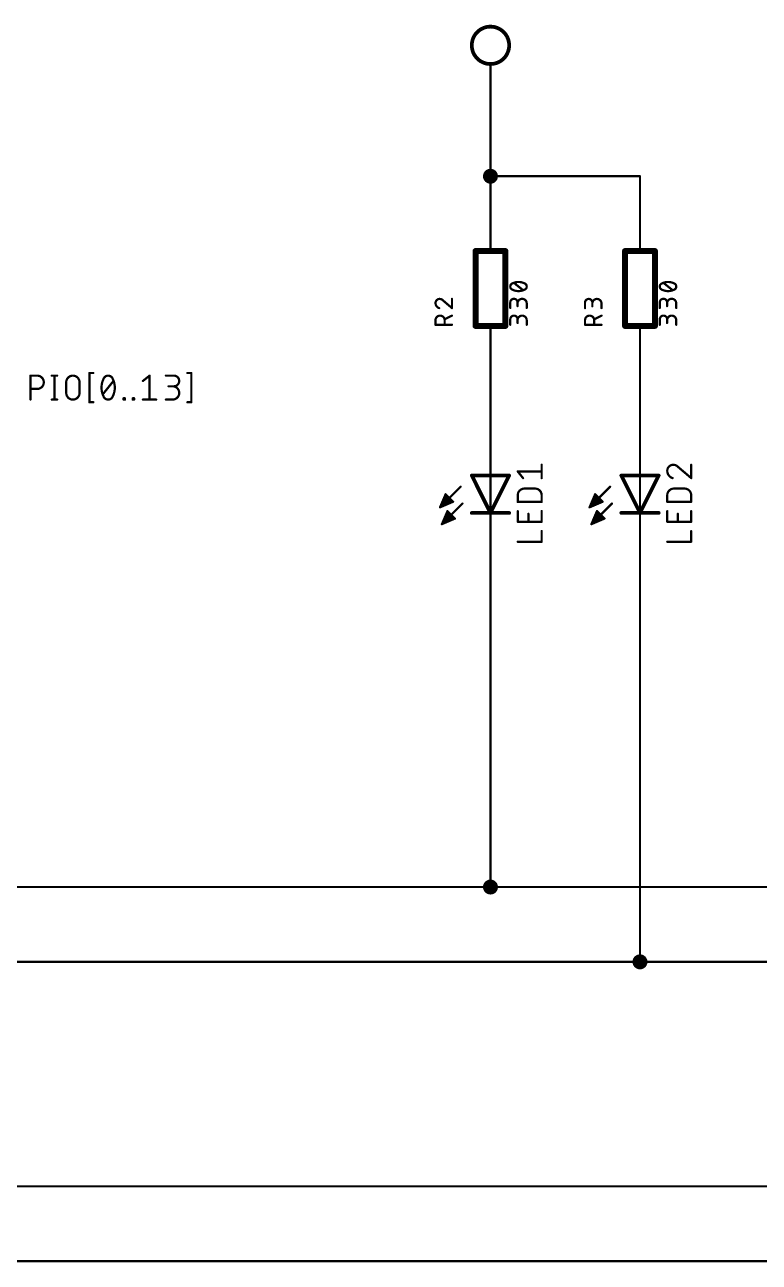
# Model space of a CAD drawing. Extents: x 0 to 388, y 0 to 261.
# Drawn here: x 237.6 to 287.5, y 104.1 to 188.1 of the extents above; entities that cross this region are included whole.
import ezdxf

# ---------------------------------------------------------------- set-up
doc = ezdxf.new("R2010")
doc.units = 0
for name, color, linetype in [('91', 94, 'CONTINUOUS'), ('94', 14, 'CONTINUOUS'), ('95', 250, 'CONTINUOUS'), ('96', 250, 'CONTINUOUS')]:
    doc.layers.add(name, color=color, linetype=linetype)

msp = doc.modelspace()

# ---------------------------------------------------------------- linework, layer by layer
at = {"layer": '91', "const_width": 0.1524}
for points in [[(269.24, 182.88), (269.24, 177.8)], [(269.24, 177.8), (269.24, 175.26)], [(269.24, 177.8), (279.4, 177.8)], [(279.4, 177.8), (279.4, 175.26)], [(269.24, 165.1), (269.24, 160.02)], [(279.4, 165.1), (279.4, 160.02)], [(269.24, 152.4), (269.24, 129.54)], [(279.4, 152.4), (279.4, 124.46)], [(220.98, 129.54), (269.24, 129.54)], [(269.24, 129.54), (289.56, 129.54)], [(220.98, 124.46), (279.4, 124.46)], [(279.4, 124.46), (294.64, 124.46)], [(220.98, 109.22), (299.72, 109.22)], [(220.98, 104.14), (302.26, 104.14)]]:
    msp.add_lwpolyline(points, dxfattribs=at)
at = {"layer": '91'}
for points, const_width in [([(269.2781, 182.88, 1), (269.2019, 182.88)], 0.0762), ([(269.24, 177.546, 1), (269.24, 178.054, 1), (269.24, 177.546)], 0.508), ([(269.2781, 177.8, 1), (269.2019, 177.8)], 0.0762), ([(269.24, 177.8381, 1), (269.24, 177.7619)], 0.0762), ([(269.2019, 177.8, 1), (269.2781, 177.8)], 0.0762), ([(279.4381, 177.8, 1), (279.3619, 177.8)], 0.0762), ([(279.4, 177.7619, 1), (279.4, 177.8381)], 0.0762), ([(269.2019, 175.26, 1), (269.2781, 175.26)], 0.0762), ([(279.3619, 175.26, 1), (279.4381, 175.26)], 0.0762), ([(269.2781, 165.1, 1), (269.2019, 165.1)], 0.0762), ([(279.4381, 165.1, 1), (279.3619, 165.1)], 0.0762), ([(269.2019, 160.02, 1), (269.2781, 160.02)], 0.0762), ([(279.3619, 160.02, 1), (279.4381, 160.02)], 0.0762), ([(269.2781, 152.4, 1), (269.2019, 152.4)], 0.0762), ([(279.4381, 152.4, 1), (279.3619, 152.4)], 0.0762), ([(269.24, 129.286, 1), (269.24, 129.794, 1), (269.24, 129.286)], 0.508), ([(269.24, 129.5781, 1), (269.24, 129.5019)], 0.0762), ([(269.2019, 129.54, 1), (269.2781, 129.54)], 0.0762), ([(269.24, 129.5019, 1), (269.24, 129.5781)], 0.0762), ([(279.4, 124.206, 1), (279.4, 124.714, 1), (279.4, 124.206)], 0.508), ([(279.4, 124.4981, 1), (279.4, 124.4219)], 0.0762), ([(279.3619, 124.46, 1), (279.4381, 124.46)], 0.0762), ([(279.4, 124.4219, 1), (279.4, 124.4981)], 0.0762)]:
    msp.add_lwpolyline(points, format="xyb", dxfattribs=dict(at, const_width=const_width))
at = {"layer": '94'}
for points, const_width in [([(269.24, 185.42, 1), (269.24, 187.96, 1), (269.24, 185.42)], 0.254), ([(269.2781, 185.42, 1), (269.2019, 185.42)], 0.0762), ([(269.2019, 182.88, 1), (269.2781, 182.88)], 0.0762), ([(269.2781, 175.26, 1), (269.2019, 175.26)], 0.0762), ([(279.4381, 175.26, 1), (279.3619, 175.26)], 0.0762), ([(268.3256, 172.72, 1), (268.1224, 172.72)], 0.2032), ([(268.224, 172.8216, 1), (268.224, 172.6184)], 0.2032), ([(269.2019, 172.72, 1), (269.2781, 172.72)], 0.0762), ([(270.3576, 172.72, 1), (270.1544, 172.72)], 0.2032), ([(270.256, 172.6184, 1), (270.256, 172.8216)], 0.2032), ([(278.4856, 172.72, 1), (278.2824, 172.72)], 0.2032), ([(278.384, 172.8216, 1), (278.384, 172.6184)], 0.2032), ([(279.3619, 172.72, 1), (279.4381, 172.72)], 0.0762), ([(280.5176, 172.72, 1), (280.3144, 172.72)], 0.2032), ([(280.416, 172.6184, 1), (280.416, 172.8216)], 0.2032), ([(268.224, 167.7416, 1), (268.224, 167.5384)], 0.2032), ([(268.1224, 167.64, 1), (268.3256, 167.64)], 0.2032), ([(269.2781, 167.64, 1), (269.2019, 167.64)], 0.0762), ([(270.1544, 167.64, 1), (270.3576, 167.64)], 0.2032), ([(270.256, 167.5384, 1), (270.256, 167.7416)], 0.2032), ([(278.384, 167.7416, 1), (278.384, 167.5384)], 0.2032), ([(278.2824, 167.64, 1), (278.4856, 167.64)], 0.2032), ([(279.4381, 167.64, 1), (279.3619, 167.64)], 0.0762), ([(280.3144, 167.64, 1), (280.5176, 167.64)], 0.2032), ([(280.416, 167.5384, 1), (280.416, 167.7416)], 0.2032), ([(269.2019, 165.1, 1), (269.2781, 165.1)], 0.0762), ([(279.3619, 165.1, 1), (279.4381, 165.1)], 0.0762), ([(269.2781, 160.02, 1), (269.2019, 160.02)], 0.0762), ([(279.4381, 160.02, 1), (279.3619, 160.02)], 0.0762), ([(268.0268, 157.5084, 1), (267.9132, 157.4516)], 0.127), ([(267.97, 157.5435, 1), (267.97, 157.4165)], 0.127), ([(269.24, 157.5435, 1), (269.24, 157.4165)], 0.127), ([(269.2781, 157.48, 1), (269.2019, 157.48)], 0.0762), ([(269.2019, 157.48, 1), (269.2781, 157.48)], 0.0762), ([(269.24, 157.4165, 1), (269.24, 157.5435)], 0.127), ([(270.5668, 157.4516, 1), (270.4532, 157.5084)], 0.127), ([(270.51, 157.4165, 1), (270.51, 157.5435)], 0.127), ([(278.1868, 157.5084, 1), (278.0732, 157.4516)], 0.127), ([(278.13, 157.5435, 1), (278.13, 157.4165)], 0.127), ([(279.4, 157.5435, 1), (279.4, 157.4165)], 0.127), ([(279.4381, 157.48, 1), (279.3619, 157.48)], 0.0762), ([(279.3619, 157.48, 1), (279.4381, 157.48)], 0.0762), ([(279.4, 157.4165, 1), (279.4, 157.5435)], 0.127), ([(280.7268, 157.4516, 1), (280.6132, 157.5084)], 0.127), ([(280.67, 157.4165, 1), (280.67, 157.5435)], 0.127), ([(266.2189, 156.2369, 1), (266.1651, 156.1831)], 0.0762), ([(266.227, 156.195, 1), (266.157, 156.225)], 0.0762), ([(267.2349, 156.6911, 1), (267.1811, 156.7449)], 0.0762), ([(276.3789, 156.2369, 1), (276.3251, 156.1831)], 0.0762), ([(276.387, 156.195, 1), (276.317, 156.225)], 0.0762), ([(277.3949, 156.6911, 1), (277.3411, 156.7449)], 0.0762), ([(265.8872, 155.5369, 1), (265.8872, 155.4607)], 0.0762), ([(265.9525, 155.6893, 1), (265.9525, 155.6131)], 0.0762), ([(266.0178, 155.8417, 1), (266.0178, 155.7655)], 0.0762), ([(266.0831, 155.9941, 1), (266.0831, 155.9179)], 0.0762), ([(266.1485, 156.1465, 1), (266.1485, 156.0703)], 0.0762), ([(266.2259, 155.4607, 1), (266.2259, 155.5369)], 0.0762), ([(266.2936, 156.0703, 1), (266.2936, 156.1465)], 0.0762), ([(266.446, 155.9179, 1), (266.446, 155.9941)], 0.0762), ([(266.5815, 155.6131, 1), (266.5815, 155.6893)], 0.0762), ([(266.5984, 155.7655, 1), (266.5984, 155.8417)], 0.0762), ([(266.6731, 155.6751, 1), (266.7269, 155.7289)], 0.0762), ([(266.715, 155.667, 1), (266.685, 155.737)], 0.0762), ([(267.3619, 155.5481, 1), (267.3081, 155.6019)], 0.0762), ([(276.0472, 155.5369, 1), (276.0472, 155.4607)], 0.0762), ([(276.1125, 155.6893, 1), (276.1125, 155.6131)], 0.0762), ([(276.1778, 155.8417, 1), (276.1778, 155.7655)], 0.0762), ([(276.2431, 155.9941, 1), (276.2431, 155.9179)], 0.0762), ([(276.3085, 156.1465, 1), (276.3085, 156.0703)], 0.0762), ([(276.3859, 155.4607, 1), (276.3859, 155.5369)], 0.0762), ([(276.4536, 156.0703, 1), (276.4536, 156.1465)], 0.0762), ([(276.606, 155.9179, 1), (276.606, 155.9941)], 0.0762), ([(276.7415, 155.6131, 1), (276.7415, 155.6893)], 0.0762), ([(276.7584, 155.7655, 1), (276.7584, 155.8417)], 0.0762), ([(276.8331, 155.6751, 1), (276.8869, 155.7289)], 0.0762), ([(276.875, 155.667, 1), (276.845, 155.737)], 0.0762), ([(277.5219, 155.5481, 1), (277.4681, 155.6019)], 0.0762), ([(265.796, 155.356, 1), (265.826, 155.286)], 0.0762), ([(265.776, 155.336, 1), (265.846, 155.306)], 0.0762), ([(265.7841, 155.3479, 1), (265.8379, 155.2941)], 0.0762), ([(265.8219, 155.3845, 1), (265.8219, 155.3083)], 0.0762), ([(265.8703, 155.3083, 1), (265.8703, 155.3845)], 0.0762), ([(266.1122, 154.6225, 1), (266.1122, 154.5463)], 0.0762), ([(266.1775, 154.7749, 1), (266.1775, 154.6987)], 0.0762), ([(266.2428, 154.9273, 1), (266.2428, 154.8511)], 0.0762), ([(266.3081, 155.0797, 1), (266.3081, 155.0035)], 0.0762), ([(266.3459, 155.0939, 1), (266.2921, 155.0401)], 0.0762), ([(266.354, 155.052, 1), (266.284, 155.082)], 0.0762), ([(266.3444, 155.0035, 1), (266.3444, 155.0797)], 0.0762), ([(266.4968, 154.8511, 1), (266.4968, 154.9273)], 0.0762), ([(266.6492, 154.6987, 1), (266.6492, 154.7749)], 0.0762), ([(266.8001, 154.5321, 1), (266.8539, 154.5859)], 0.0762), ([(266.8016, 154.5463, 1), (266.8016, 154.6225)], 0.0762), ([(266.842, 154.524, 1), (266.812, 154.594)], 0.0762), ([(267.97, 155.0035, 1), (267.97, 154.8765)], 0.127), ([(269.24, 155.0035, 1), (269.24, 154.8765)], 0.127), ([(269.1832, 154.9684, 1), (269.2968, 154.9116)], 0.127), ([(269.1832, 154.9116, 1), (269.2968, 154.9684)], 0.127), ([(269.2781, 154.94, 1), (269.2019, 154.94)], 0.0762), ([(269.2019, 154.94, 1), (269.2781, 154.94)], 0.0762), ([(269.24, 154.8765, 1), (269.24, 155.0035)], 0.127), ([(270.51, 154.8765, 1), (270.51, 155.0035)], 0.127), ([(275.956, 155.356, 1), (275.986, 155.286)], 0.0762), ([(275.936, 155.336, 1), (276.006, 155.306)], 0.0762), ([(275.9441, 155.3479, 1), (275.9979, 155.2941)], 0.0762), ([(275.9819, 155.3845, 1), (275.9819, 155.3083)], 0.0762), ([(276.0303, 155.3083, 1), (276.0303, 155.3845)], 0.0762), ([(276.2722, 154.6225, 1), (276.2722, 154.5463)], 0.0762), ([(276.3375, 154.7749, 1), (276.3375, 154.6987)], 0.0762), ([(276.4028, 154.9273, 1), (276.4028, 154.8511)], 0.0762), ([(276.4681, 155.0797, 1), (276.4681, 155.0035)], 0.0762), ([(276.5059, 155.0939, 1), (276.4521, 155.0401)], 0.0762), ([(276.514, 155.052, 1), (276.444, 155.082)], 0.0762), ([(276.5044, 155.0035, 1), (276.5044, 155.0797)], 0.0762), ([(276.6568, 154.8511, 1), (276.6568, 154.9273)], 0.0762), ([(276.8092, 154.6987, 1), (276.8092, 154.7749)], 0.0762), ([(276.9601, 154.5321, 1), (277.0139, 154.5859)], 0.0762), ([(276.9616, 154.5463, 1), (276.9616, 154.6225)], 0.0762), ([(277.002, 154.524, 1), (276.972, 154.594)], 0.0762), ([(278.13, 155.0035, 1), (278.13, 154.8765)], 0.127), ([(279.4, 155.0035, 1), (279.4, 154.8765)], 0.127), ([(279.3432, 154.9684, 1), (279.4568, 154.9116)], 0.127), ([(279.3432, 154.9116, 1), (279.4568, 154.9684)], 0.127), ([(279.4381, 154.94, 1), (279.3619, 154.94)], 0.0762), ([(279.3619, 154.94, 1), (279.4381, 154.94)], 0.0762), ([(279.4, 154.8765, 1), (279.4, 155.0035)], 0.127), ([(280.67, 154.8765, 1), (280.67, 155.0035)], 0.127), ([(265.923, 154.213, 1), (265.953, 154.143)], 0.0762), ([(265.903, 154.193, 1), (265.973, 154.163)], 0.0762), ([(265.9111, 154.2049, 1), (265.9649, 154.1511)], 0.0762), ([(265.9815, 154.3177, 1), (265.9815, 154.2415)], 0.0762), ([(266.0469, 154.4701, 1), (266.0469, 154.3939)], 0.0762), ([(266.1751, 154.2415, 1), (266.1751, 154.3177)], 0.0762), ([(266.5307, 154.3939, 1), (266.5307, 154.4701)], 0.0762), ([(276.083, 154.213, 1), (276.113, 154.143)], 0.0762), ([(276.063, 154.193, 1), (276.133, 154.163)], 0.0762), ([(276.0711, 154.2049, 1), (276.1249, 154.1511)], 0.0762), ([(276.1415, 154.3177, 1), (276.1415, 154.2415)], 0.0762), ([(276.2069, 154.4701, 1), (276.2069, 154.3939)], 0.0762), ([(276.3351, 154.2415, 1), (276.3351, 154.3177)], 0.0762), ([(276.6907, 154.3939, 1), (276.6907, 154.4701)], 0.0762), ([(269.2019, 152.4, 1), (269.2781, 152.4)], 0.0762), ([(279.3619, 152.4, 1), (279.4381, 152.4)], 0.0762)]:
    msp.add_lwpolyline(points, format="xyb", dxfattribs=dict(at, const_width=const_width))
for points, const_width in [([(269.24, 182.88), (269.24, 185.42)], 0.1524), ([(269.24, 175.26), (269.24, 172.72)], 0.1524), ([(279.4, 175.26), (279.4, 172.72)], 0.1524), ([(268.224, 167.64), (268.224, 172.72)], 0.4064), ([(268.224, 172.72), (270.256, 172.72)], 0.4064), ([(270.256, 172.72), (270.256, 167.64)], 0.4064), ([(278.384, 167.64), (278.384, 172.72)], 0.4064), ([(278.384, 172.72), (280.416, 172.72)], 0.4064), ([(280.416, 172.72), (280.416, 167.64)], 0.4064), ([(270.256, 167.64), (268.224, 167.64)], 0.4064), ([(269.24, 165.1), (269.24, 167.64)], 0.1524), ([(280.416, 167.64), (278.384, 167.64)], 0.4064), ([(279.4, 165.1), (279.4, 167.64)], 0.1524), ([(269.24, 160.02), (269.24, 157.48)], 0.1524), ([(279.4, 160.02), (279.4, 157.48)], 0.1524), ([(269.24, 154.94), (267.97, 157.48)], 0.254), ([(269.24, 157.48), (267.97, 157.48)], 0.254), ([(270.51, 157.48), (269.24, 154.94)], 0.254), ([(270.51, 157.48), (269.24, 157.48)], 0.254), ([(269.24, 157.48), (269.24, 154.94)], 0.1524), ([(279.4, 154.94), (278.13, 157.48)], 0.254), ([(279.4, 157.48), (278.13, 157.48)], 0.254), ([(280.67, 157.48), (279.4, 154.94)], 0.254), ([(280.67, 157.48), (279.4, 157.48)], 0.254), ([(279.4, 157.48), (279.4, 154.94)], 0.1524), ([(267.208, 156.718), (265.811, 155.321)], 0.1524), ([(265.811, 155.321), (266.192, 156.21)], 0.1524), ([(266.192, 156.21), (266.7, 155.702)], 0.1524), ([(277.368, 156.718), (275.971, 155.321)], 0.1524), ([(275.971, 155.321), (276.352, 156.21)], 0.1524), ([(276.352, 156.21), (276.86, 155.702)], 0.1524), ([(266.7, 155.702), (265.811, 155.321)], 0.1524), ([(265.8872, 155.4988), (266.2259, 155.4988)], 0.1524), ([(267.335, 155.575), (265.938, 154.178)], 0.1524), ([(265.9525, 155.6512), (266.5815, 155.6512)], 0.1524), ([(266.0178, 155.8036), (266.5984, 155.8036)], 0.1524), ([(266.0831, 155.956), (266.446, 155.956)], 0.1524), ([(266.1485, 156.1084), (266.2936, 156.1084)], 0.1524), ([(276.86, 155.702), (275.971, 155.321)], 0.1524), ([(276.0472, 155.4988), (276.3859, 155.4988)], 0.1524), ([(277.495, 155.575), (276.098, 154.178)], 0.1524), ([(276.1125, 155.6512), (276.7415, 155.6512)], 0.1524), ([(276.1778, 155.8036), (276.7584, 155.8036)], 0.1524), ([(276.2431, 155.956), (276.606, 155.956)], 0.1524), ([(276.3085, 156.1084), (276.4536, 156.1084)], 0.1524), ([(265.8219, 155.3464), (265.8703, 155.3464)], 0.1524), ([(265.938, 154.178), (266.319, 155.067)], 0.1524), ([(266.827, 154.559), (265.938, 154.178)], 0.1524), ([(266.1122, 154.5844), (266.8016, 154.5844)], 0.1524), ([(266.1775, 154.7368), (266.6492, 154.7368)], 0.1524), ([(266.2428, 154.8892), (266.4968, 154.8892)], 0.1524), ([(266.3081, 155.0416), (266.3444, 155.0416)], 0.1524), ([(266.319, 155.067), (266.827, 154.559)], 0.1524), ([(269.24, 154.94), (267.97, 154.94)], 0.254), ([(270.51, 154.94), (269.24, 154.94)], 0.254), ([(269.24, 152.4), (269.24, 154.94)], 0.1524), ([(275.9819, 155.3464), (276.0303, 155.3464)], 0.1524), ([(276.098, 154.178), (276.479, 155.067)], 0.1524), ([(276.987, 154.559), (276.098, 154.178)], 0.1524), ([(276.2722, 154.5844), (276.9616, 154.5844)], 0.1524), ([(276.3375, 154.7368), (276.8092, 154.7368)], 0.1524), ([(276.4028, 154.8892), (276.6568, 154.8892)], 0.1524), ([(276.4681, 155.0416), (276.5044, 155.0416)], 0.1524), ([(276.479, 155.067), (276.987, 154.559)], 0.1524), ([(279.4, 154.94), (278.13, 154.94)], 0.254), ([(280.67, 154.94), (279.4, 154.94)], 0.254), ([(279.4, 152.4), (279.4, 154.94)], 0.1524), ([(265.9815, 154.2796), (266.1751, 154.2796)], 0.1524), ([(266.0469, 154.432), (266.5307, 154.432)], 0.1524), ([(276.1415, 154.2796), (276.3351, 154.2796)], 0.1524), ([(276.2069, 154.432), (276.6907, 154.432)], 0.1524)]:
    msp.add_lwpolyline(points, dxfattribs=dict(at, const_width=const_width))
at = {"layer": '95'}
for points, const_width in [([(265.7856, 169.4709, 0.4142), (265.5062, 169.1915)], 0.1524), ([(265.5062, 169.1915, 0.3252), (265.7546, 168.85)], 0.1524), ([(265.5443, 169.1915, 1), (265.4681, 169.1915)], 0.0762), ([(265.4681, 169.1915, 1), (265.5443, 169.1915)], 0.0762), ([(265.7428, 168.8138, 1), (265.7663, 168.8862)], 0.0762), ([(266.0029, 169.3778, 0.2053), (265.7856, 169.4709)], 0.1524), ([(265.7856, 169.509, 1), (265.7856, 169.4328)], 0.0762), ([(265.7856, 169.4328, 1), (265.7856, 169.509)], 0.0762), ([(266.0276, 169.4068, 1), (265.9782, 169.3487)], 0.0762), ([(265.9753, 169.3515, 1), (266.0305, 169.404)], 0.0762), ([(266.6619, 169.4709, 1), (266.5857, 169.4709)], 0.0762), ([(266.5857, 168.85, 1), (266.6619, 168.85)], 0.0762), ([(266.5991, 168.821, 1), (266.6485, 168.879)], 0.0762), ([(276.1629, 169.2225, 1), (275.6662, 169.2225)], 0.1524), ([(275.7043, 169.2225, 1), (275.6281, 169.2225)], 0.0762), ([(275.6281, 169.2225, 1), (275.7043, 169.2225)], 0.0762), ([(275.6281, 168.85, 1), (275.7043, 168.85)], 0.0762), ([(276.7838, 169.1604, 1), (276.1629, 169.1604)], 0.1524), ([(276.201, 169.2225, 1), (276.1248, 169.2225)], 0.0762), ([(276.1248, 169.2225, 1), (276.201, 169.2225)], 0.0762), ([(276.1248, 169.1604, 1), (276.201, 169.1604)], 0.0762), ([(276.1248, 168.9742, 1), (276.201, 168.9742)], 0.0762), ([(276.8219, 169.1604, 1), (276.7457, 169.1604)], 0.0762), ([(276.7457, 169.1604, 1), (276.8219, 169.1604)], 0.0762), ([(276.7457, 168.85, 1), (276.8219, 168.85)], 0.0762), ([(266.1271, 168.0266, 1), (265.5062, 168.0266)], 0.1524), ([(265.5443, 168.0266, 1), (265.4681, 168.0266)], 0.0762), ([(265.4681, 168.0266, 1), (265.5443, 168.0266)], 0.0762), ([(266.1101, 168.1228, 1), (266.1441, 168.0547)], 0.0762), ([(266.1652, 168.0266, 1), (266.089, 168.0266)], 0.0762), ([(266.089, 168.0266, 1), (266.1652, 168.0266)], 0.0762), ([(266.6408, 168.303, 1), (266.6068, 168.3712)], 0.0762), ([(276.2871, 168.0266, 1), (275.6662, 168.0266)], 0.1524), ([(275.7043, 168.0266, 1), (275.6281, 168.0266)], 0.0762), ([(275.6281, 168.0266, 1), (275.7043, 168.0266)], 0.0762), ([(276.2701, 168.1228, 1), (276.3041, 168.0547)], 0.0762), ([(276.3252, 168.0266, 1), (276.249, 168.0266)], 0.0762), ([(276.249, 168.0266, 1), (276.3252, 168.0266)], 0.0762), ([(276.8008, 168.303, 1), (276.7668, 168.3712)], 0.0762), ([(265.5062, 167.7543, 1), (265.5062, 167.6781)], 0.0762), ([(265.4681, 167.7162, 1), (265.5443, 167.7162)], 0.0762), ([(266.089, 167.7162, 1), (266.1652, 167.7162)], 0.0762), ([(266.6238, 167.6781, 1), (266.6238, 167.7543)], 0.0762), ([(275.6662, 167.7543, 1), (275.6662, 167.6781)], 0.0762), ([(275.6281, 167.7162, 1), (275.7043, 167.7162)], 0.0762), ([(276.249, 167.7162, 1), (276.3252, 167.7162)], 0.0762), ([(276.7838, 167.6781, 1), (276.7838, 167.7543)], 0.0762), ([(238.0227, 164.2618, 1), (237.9465, 164.2618)], 0.0762), ([(237.9846, 164.2999, 1), (237.9846, 164.2237)], 0.0762), ([(238.4362, 163.3587, 1), (238.4362, 164.2618)], 0.1524), ([(238.4362, 164.2999, 1), (238.4362, 164.2237)], 0.0762), ([(238.4362, 164.2237, 1), (238.4362, 164.2999)], 0.0762), ([(239.4329, 164.2999, 1), (239.4329, 164.2237)], 0.0762), ([(239.6516, 164.2618, 1), (239.5754, 164.2618)], 0.0762), ([(239.7941, 164.2237, 1), (239.7941, 164.2999)], 0.0762), ([(241.3155, 163.8102, 1), (240.4124, 163.8102)], 0.1524), ([(240.4505, 163.8102, 1), (240.3743, 163.8102)], 0.0762), ([(240.3743, 163.8102, 1), (240.4505, 163.8102)], 0.0762), ([(241.3536, 163.8102, 1), (241.2774, 163.8102)], 0.0762), ([(241.2774, 163.8102, 1), (241.3536, 163.8102)], 0.0762), ([(242.0234, 164.4424, 1), (241.9472, 164.4424)], 0.0762), ([(241.9853, 164.4805, 1), (241.9853, 164.4043)], 0.0762), ([(242.2563, 164.4043, 1), (242.2563, 164.4805)], 0.0762), ([(242.9447, 164.036, 0.1139), (242.8092, 163.449)], 0.1524), ([(242.9086, 164.0484, 1), (242.9807, 164.0237)], 0.0762), ([(243.2608, 164.2618, 0.3205), (242.9447, 164.036)], 0.1524), ([(242.9789, 164.0193, 1), (242.9104, 164.0527)], 0.0762), ([(243.5769, 164.036, 0.3205), (243.2608, 164.2618)], 0.1524), ([(243.2608, 164.2999, 1), (243.2608, 164.2237)], 0.0762), ([(243.2608, 164.2237, 1), (243.2608, 164.2999)], 0.0762), ([(243.6111, 164.0527, 1), (243.5426, 164.0193)], 0.0762), ([(243.7123, 163.449, 0.1139), (243.5769, 164.036)], 0.1524), ([(243.5408, 164.0237, 1), (243.6129, 164.0484)], 0.0762), ([(243.6518, 163.8768, 1), (243.5923, 163.9244)], 0.0762), ([(245.599, 163.9303, 1), (245.6466, 163.8708)], 0.0762), ([(246.1125, 164.2618, 1), (246.0363, 164.2618)], 0.0762), ([(246.0982, 164.232, 1), (246.0506, 164.2916)], 0.0762), ([(247.1859, 164.2999, 1), (247.1859, 164.2237)], 0.0762), ([(247.7278, 163.5393, 1), (247.7278, 164.2618)], 0.1524), ([(247.7278, 164.2999, 1), (247.7278, 164.2237)], 0.0762), ([(247.7278, 164.2237, 1), (247.7278, 164.2999)], 0.0762), ([(248.642, 164.4805, 1), (248.642, 164.4043)], 0.0762), ([(248.951, 164.4424, 1), (248.8748, 164.4424)], 0.0762), ([(248.9129, 164.4043, 1), (248.9129, 164.4805)], 0.0762), ([(237.9846, 163.3968, 1), (237.9846, 163.3206)], 0.0762), ([(238.4362, 163.3968, 1), (238.4362, 163.3206)], 0.0762), ([(238.4362, 163.3206, 1), (238.4362, 163.3968)], 0.0762), ([(240.4124, 163.0878, 1), (241.3155, 163.0878)], 0.1524), ([(240.4505, 163.0878, 1), (240.3743, 163.0878)], 0.0762), ([(240.3743, 163.0878, 1), (240.4505, 163.0878)], 0.0762), ([(241.3536, 163.0878, 1), (241.2774, 163.0878)], 0.0762), ([(241.2774, 163.0878, 1), (241.3536, 163.0878)], 0.0762), ([(242.8092, 163.449, 0.1139), (242.9447, 162.862)], 0.1524), ([(242.8473, 163.449, 1), (242.7711, 163.449)], 0.0762), ([(242.7711, 163.449, 1), (242.8473, 163.449)], 0.0762), ([(242.8698, 163.0212, 1), (242.9293, 162.9736)], 0.0762), ([(243.5769, 162.862, 0.1139), (243.7123, 163.449)], 0.1524), ([(243.7504, 163.449, 1), (243.6742, 163.449)], 0.0762), ([(243.6742, 163.449, 1), (243.7504, 163.449)], 0.0762), ([(247.3666, 163.5774, 1), (247.3666, 163.5012)], 0.0762), ([(247.6375, 162.6362, 1), (247.6375, 163.5393)], 0.1524), ([(247.6375, 163.5774, 1), (247.6375, 163.5012)], 0.0762), ([(247.7278, 163.5774, 1), (247.7278, 163.5012)], 0.0762), ([(247.7278, 163.5012, 1), (247.7278, 163.5774)], 0.0762), ([(237.9465, 162.6362, 1), (238.0227, 162.6362)], 0.0762), ([(239.4329, 162.6743, 1), (239.4329, 162.5981)], 0.0762), ([(239.5754, 162.6362, 1), (239.6516, 162.6362)], 0.0762), ([(239.7941, 162.5981, 1), (239.7941, 162.6743)], 0.0762), ([(241.9853, 162.4937, 1), (241.9853, 162.4175)], 0.0762), ([(241.9472, 162.4556, 1), (242.0234, 162.4556)], 0.0762), ([(242.2563, 162.4175, 1), (242.2563, 162.4937)], 0.0762), ([(242.9807, 162.8743, 1), (242.9086, 162.8496)], 0.0762), ([(242.9447, 162.862, 0.3205), (243.2608, 162.6362)], 0.1524), ([(242.9104, 162.8453, 1), (242.9789, 162.8787)], 0.0762), ([(243.2608, 162.6362, 0.3205), (243.5769, 162.862)], 0.1524), ([(243.2608, 162.6743, 1), (243.2608, 162.5981)], 0.0762), ([(243.2608, 162.5981, 1), (243.2608, 162.6743)], 0.0762), ([(243.5426, 162.8787, 1), (243.6111, 162.8453)], 0.0762), ([(243.6129, 162.8496, 1), (243.5408, 162.8743)], 0.0762), ([(244.3479, 162.7265, 1), (244.2717, 162.7265)], 0.0762), ([(244.3098, 162.7646, 1), (244.3098, 162.6884)], 0.0762), ([(244.3098, 162.6743, 1), (244.3098, 162.5981)], 0.0762), ([(244.2717, 162.6362, 1), (244.3479, 162.6362)], 0.0762), ([(244.4382, 162.7265, 1), (244.362, 162.7265)], 0.0762), ([(244.362, 162.6362, 1), (244.4382, 162.6362)], 0.0762), ([(244.4001, 162.6884, 1), (244.4001, 162.7646)], 0.0762), ([(244.4001, 162.5981, 1), (244.4001, 162.6743)], 0.0762), ([(244.9731, 162.7265, 1), (244.8969, 162.7265)], 0.0762), ([(244.935, 162.7646, 1), (244.935, 162.6884)], 0.0762), ([(244.935, 162.6743, 1), (244.935, 162.5981)], 0.0762), ([(244.8969, 162.6362, 1), (244.9731, 162.6362)], 0.0762), ([(245.0634, 162.7265, 1), (244.9873, 162.7265)], 0.0762), ([(244.9873, 162.6362, 1), (245.0634, 162.6362)], 0.0762), ([(245.0254, 162.6884, 1), (245.0254, 162.7646)], 0.0762), ([(245.0254, 162.5981, 1), (245.0254, 162.6743)], 0.0762), ([(245.6228, 162.6743, 1), (245.6228, 162.5981)], 0.0762), ([(246.0363, 162.6362, 1), (246.1125, 162.6362)], 0.0762), ([(246.5259, 162.5981, 1), (246.5259, 162.6743)], 0.0762), ([(247.1859, 162.6743, 1), (247.1859, 162.5981)], 0.0762), ([(247.6375, 162.6743, 1), (247.6375, 162.5981)], 0.0762), ([(247.6375, 162.5981, 1), (247.6375, 162.6743)], 0.0762), ([(248.642, 162.4937, 1), (248.642, 162.4175)], 0.0762), ([(248.8748, 162.4556, 1), (248.951, 162.4556)], 0.0762), ([(248.9129, 162.4175, 1), (248.9129, 162.4937)], 0.0762), ([(272.7579, 158.209, 1), (272.6817, 158.209)], 0.0762), ([(281.6606, 158.209, 0.4142), (281.2542, 157.8026)], 0.1524), ([(281.9767, 158.0735, 0.2053), (281.6606, 158.209)], 0.1524), ([(281.6606, 158.2471, 1), (281.6606, 158.1709)], 0.0762), ([(281.6606, 158.1709, 1), (281.6606, 158.2471)], 0.0762), ([(282.0014, 158.1025, 1), (281.952, 158.0445)], 0.0762), ([(281.9491, 158.0472, 1), (282.0043, 158.0998)], 0.0762), ([(282.9179, 158.209, 1), (282.8417, 158.209)], 0.0762), ([(271.124, 157.7812, 1), (271.0644, 157.7336)], 0.0762), ([(271.0942, 157.7955, 1), (271.0942, 157.7193)], 0.0762), ([(271.4257, 157.2821, 1), (271.4852, 157.3297)], 0.0762), ([(272.6817, 157.3059, 1), (272.7579, 157.3059)], 0.0762), ([(272.7198, 157.7193, 1), (272.7198, 157.7955)], 0.0762), ([(281.2542, 157.8026, 0.3252), (281.6154, 157.3059)], 0.1524), ([(281.2923, 157.8026, 1), (281.2161, 157.8026)], 0.0762), ([(281.2161, 157.8026, 1), (281.2923, 157.8026)], 0.0762), ([(281.6037, 157.2696, 1), (281.6272, 157.3421)], 0.0762), ([(282.8417, 157.3059, 1), (282.9179, 157.3059)], 0.0762), ([(282.8551, 157.2768, 1), (282.9045, 157.3349)], 0.0762), ([(271.5458, 156.5937, 0.4142), (271.0942, 156.1422)], 0.1524), ([(271.5458, 156.6318, 1), (271.5458, 156.5556)], 0.0762), ([(271.5458, 156.5556, 1), (271.5458, 156.6318)], 0.0762), ([(272.7198, 156.1422, 0.4142), (272.2682, 156.5937)], 0.1524), ([(272.2682, 156.6318, 1), (272.2682, 156.5556)], 0.0762), ([(272.2682, 156.5556, 1), (272.2682, 156.6318)], 0.0762), ([(281.7058, 156.5937, 0.4142), (281.2542, 156.1422)], 0.1524), ([(281.7058, 156.6318, 1), (281.7058, 156.5556)], 0.0762), ([(281.7058, 156.5556, 1), (281.7058, 156.6318)], 0.0762), ([(282.8798, 156.1422, 0.4142), (282.4282, 156.5937)], 0.1524), ([(282.4282, 156.6318, 1), (282.4282, 156.5556)], 0.0762), ([(282.4282, 156.5556, 1), (282.4282, 156.6318)], 0.0762), ([(271.1323, 156.1422, 1), (271.0561, 156.1422)], 0.0762), ([(271.0561, 156.1422, 1), (271.1323, 156.1422)], 0.0762), ([(271.0942, 155.7287, 1), (271.0942, 155.6525)], 0.0762), ([(271.0561, 155.6906, 1), (271.1323, 155.6906)], 0.0762), ([(272.7579, 156.1422, 1), (272.6817, 156.1422)], 0.0762), ([(272.6817, 156.1422, 1), (272.7579, 156.1422)], 0.0762), ([(272.6817, 155.6906, 1), (272.7579, 155.6906)], 0.0762), ([(272.7198, 155.6525, 1), (272.7198, 155.7287)], 0.0762), ([(281.2923, 156.1422, 1), (281.2161, 156.1422)], 0.0762), ([(281.2161, 156.1422, 1), (281.2923, 156.1422)], 0.0762), ([(281.2542, 155.7287, 1), (281.2542, 155.6525)], 0.0762), ([(281.2161, 155.6906, 1), (281.2923, 155.6906)], 0.0762), ([(282.9179, 156.1422, 1), (282.8417, 156.1422)], 0.0762), ([(282.8417, 156.1422, 1), (282.9179, 156.1422)], 0.0762), ([(282.8417, 155.6906, 1), (282.9179, 155.6906)], 0.0762), ([(282.8798, 155.6525, 1), (282.8798, 155.7287)], 0.0762), ([(271.1323, 155.0614, 1), (271.0561, 155.0614)], 0.0762), ([(271.8548, 154.8808, 1), (271.7786, 154.8808)], 0.0762), ([(272.7579, 155.0614, 1), (272.6817, 155.0614)], 0.0762), ([(281.2923, 155.0614, 1), (281.2161, 155.0614)], 0.0762), ([(282.0148, 154.8808, 1), (281.9386, 154.8808)], 0.0762), ([(282.9179, 155.0614, 1), (282.8417, 155.0614)], 0.0762), ([(271.0942, 154.377, 1), (271.0942, 154.3008)], 0.0762), ([(271.0561, 154.3389, 1), (271.1323, 154.3389)], 0.0762), ([(271.7786, 154.3389, 1), (271.8548, 154.3389)], 0.0762), ([(272.6817, 154.3389, 1), (272.7579, 154.3389)], 0.0762), ([(272.7579, 153.7067, 1), (272.6817, 153.7067)], 0.0762), ([(272.7198, 154.3008, 1), (272.7198, 154.377)], 0.0762), ([(281.2542, 154.377, 1), (281.2542, 154.3008)], 0.0762), ([(281.2161, 154.3389, 1), (281.2923, 154.3389)], 0.0762), ([(281.9386, 154.3389, 1), (282.0148, 154.3389)], 0.0762), ([(282.8417, 154.3389, 1), (282.9179, 154.3389)], 0.0762), ([(282.9179, 153.7067, 1), (282.8417, 153.7067)], 0.0762), ([(282.8798, 154.3008, 1), (282.8798, 154.377)], 0.0762), ([(271.0942, 153.0223, 1), (271.0942, 152.9461)], 0.0762), ([(272.6817, 152.9842, 1), (272.7579, 152.9842)], 0.0762), ([(272.7198, 152.9461, 1), (272.7198, 153.0223)], 0.0762), ([(281.2542, 153.0223, 1), (281.2542, 152.9461)], 0.0762), ([(282.8417, 152.9842, 1), (282.9179, 152.9842)], 0.0762), ([(282.8798, 152.9461, 1), (282.8798, 153.0223)], 0.0762)]:
    msp.add_lwpolyline(points, format="xyb", dxfattribs=dict(at, const_width=const_width))
at = {"layer": '95', "const_width": 0.1524}
for points in [[(266.0029, 169.3778), (266.6238, 168.85)], [(266.6238, 168.85), (266.6238, 169.4709)], [(275.6662, 168.85), (275.6662, 169.2225)], [(276.1629, 169.2225), (276.1629, 168.9742)], [(276.7838, 168.85), (276.7838, 169.1604)], [(265.5062, 167.7162), (265.5062, 168.0266)], [(266.6238, 168.3371), (266.1271, 168.0887)], [(266.1271, 168.0266), (266.1271, 167.7162)], [(275.6662, 167.7162), (275.6662, 168.0266)], [(276.7838, 168.3371), (276.2871, 168.0887)], [(276.2871, 168.0266), (276.2871, 167.7162)], [(266.6238, 167.7162), (265.5062, 167.7162)], [(276.7838, 167.7162), (275.6662, 167.7162)], [(237.9846, 162.6362), (237.9846, 164.2618)], [(237.9846, 164.2618), (238.4362, 164.2618)], [(239.4329, 164.2618), (239.7941, 164.2618)], [(239.6135, 164.2618), (239.6135, 162.6362)], [(240.4124, 163.0878), (240.4124, 163.8102)], [(241.3155, 163.8102), (241.3155, 163.0878)], [(241.9853, 162.4556), (241.9853, 164.4424)], [(241.9853, 164.4424), (242.2563, 164.4424)], [(242.8995, 162.9974), (243.622, 163.9006)], [(245.6228, 163.9006), (246.0744, 164.2618)], [(246.0744, 164.2618), (246.0744, 162.6362)], [(247.1859, 164.2618), (247.7278, 164.2618)], [(248.642, 164.4424), (248.9129, 164.4424)], [(248.9129, 164.4424), (248.9129, 162.4556)], [(238.4362, 163.3587), (237.9846, 163.3587)], [(247.7278, 163.5393), (247.3666, 163.5393)], [(239.4329, 162.6362), (239.7941, 162.6362)], [(242.2563, 162.4556), (241.9853, 162.4556)], [(244.3098, 162.6362), (244.3098, 162.7265)], [(244.3098, 162.7265), (244.4001, 162.7265)], [(244.4001, 162.6362), (244.3098, 162.6362)], [(244.4001, 162.7265), (244.4001, 162.6362)], [(244.935, 162.6362), (244.935, 162.7265)], [(244.935, 162.7265), (245.0254, 162.7265)], [(245.0254, 162.6362), (244.935, 162.6362)], [(245.0254, 162.7265), (245.0254, 162.6362)], [(245.6228, 162.6362), (246.5259, 162.6362)], [(247.1859, 162.6362), (247.6375, 162.6362)], [(248.9129, 162.4556), (248.642, 162.4556)], [(272.7198, 157.3059), (272.7198, 158.209)], [(281.9767, 158.0735), (282.8798, 157.3059)], [(282.8798, 157.3059), (282.8798, 158.209)], [(271.4554, 157.3059), (271.0942, 157.7574)], [(271.0942, 157.7574), (272.7198, 157.7574)], [(271.5458, 156.5937), (272.2682, 156.5937)], [(281.7058, 156.5937), (282.4282, 156.5937)], [(271.0942, 155.6906), (271.0942, 156.1422)], [(272.7198, 155.6906), (271.0942, 155.6906)], [(272.7198, 156.1422), (272.7198, 155.6906)], [(281.2542, 155.6906), (281.2542, 156.1422)], [(282.8798, 155.6906), (281.2542, 155.6906)], [(282.8798, 156.1422), (282.8798, 155.6906)], [(271.0942, 154.3389), (271.0942, 155.0614)], [(271.8167, 154.3389), (271.8167, 154.8808)], [(272.7198, 155.0614), (272.7198, 154.3389)], [(281.2542, 154.3389), (281.2542, 155.0614)], [(281.9767, 154.3389), (281.9767, 154.8808)], [(282.8798, 155.0614), (282.8798, 154.3389)], [(272.7198, 154.3389), (271.0942, 154.3389)], [(272.7198, 152.9842), (272.7198, 153.7067)], [(282.8798, 154.3389), (281.2542, 154.3389)], [(282.8798, 152.9842), (282.8798, 153.7067)], [(271.0942, 152.9842), (272.7198, 152.9842)], [(281.2542, 152.9842), (282.8798, 152.9842)]]:
    msp.add_lwpolyline(points, dxfattribs=at)
at = {"layer": '96'}
for points, const_width in [([(270.7414, 170.53, 0.3205), (270.5862, 170.3126)], 0.1524), ([(271.145, 170.6231, 0.1139), (270.7414, 170.53)], 0.1524), ([(270.7247, 170.5642, 1), (270.7581, 170.4957)], 0.0762), ([(270.7538, 170.4939, 1), (270.7291, 170.566)], 0.0762), ([(270.8584, 170.5908, 1), (270.8108, 170.5312)], 0.0762), ([(271.5486, 170.53, 0.1139), (271.145, 170.6231)], 0.1524), ([(271.145, 170.6612, 1), (271.145, 170.585)], 0.0762), ([(271.145, 170.585, 1), (271.145, 170.6612)], 0.0762), ([(271.5609, 170.566, 1), (271.5362, 170.4939)], 0.0762), ([(271.7038, 170.3126, 0.3205), (271.5486, 170.53)], 0.1524), ([(271.5319, 170.4957, 1), (271.5653, 170.5642)], 0.0762), ([(280.9014, 170.53, 0.3205), (280.7462, 170.3126)], 0.1524), ([(281.305, 170.6231, 0.1139), (280.9014, 170.53)], 0.1524), ([(280.8847, 170.5642, 1), (280.9181, 170.4957)], 0.0762), ([(280.9138, 170.4939, 1), (280.8891, 170.566)], 0.0762), ([(281.0184, 170.5908, 1), (280.9708, 170.5312)], 0.0762), ([(281.7086, 170.53, 0.1139), (281.305, 170.6231)], 0.1524), ([(281.305, 170.6612, 1), (281.305, 170.585)], 0.0762), ([(281.305, 170.585, 1), (281.305, 170.6612)], 0.0762), ([(281.7209, 170.566, 1), (281.6962, 170.4939)], 0.0762), ([(281.8638, 170.3126, 0.3205), (281.7086, 170.53)], 0.1524), ([(281.6919, 170.4957, 1), (281.7253, 170.5642)], 0.0762), ([(270.5862, 170.3126, 0.3205), (270.7414, 170.0953)], 0.1524), ([(270.6243, 170.3126, 1), (270.5481, 170.3126)], 0.0762), ([(270.5481, 170.3126, 1), (270.6243, 170.3126)], 0.0762), ([(270.7581, 170.1296, 1), (270.7247, 170.0611)], 0.0762), ([(270.7414, 170.0953, 0.1139), (271.145, 170.0022)], 0.1524), ([(270.7291, 170.0593, 1), (270.7538, 170.1314)], 0.0762), ([(271.145, 170.0022, 0.1139), (271.5486, 170.0953)], 0.1524), ([(271.145, 170.0403, 1), (271.145, 169.9641)], 0.0762), ([(271.145, 169.9641, 1), (271.145, 170.0403)], 0.0762), ([(271.4316, 170.0345, 1), (271.4792, 170.094)], 0.0762), ([(271.5362, 170.1314, 1), (271.5609, 170.0593)], 0.0762), ([(271.5486, 170.0953, 0.3205), (271.7038, 170.3126)], 0.1524), ([(271.5653, 170.0611, 1), (271.5319, 170.1296)], 0.0762), ([(271.7419, 170.3126, 1), (271.6657, 170.3126)], 0.0762), ([(271.6657, 170.3126, 1), (271.7419, 170.3126)], 0.0762), ([(280.7462, 170.3126, 0.3205), (280.9014, 170.0953)], 0.1524), ([(280.7843, 170.3126, 1), (280.7081, 170.3126)], 0.0762), ([(280.7081, 170.3126, 1), (280.7843, 170.3126)], 0.0762), ([(280.9181, 170.1296, 1), (280.8847, 170.0611)], 0.0762), ([(280.9014, 170.0953, 0.1139), (281.305, 170.0022)], 0.1524), ([(280.8891, 170.0593, 1), (280.9138, 170.1314)], 0.0762), ([(281.305, 170.0022, 0.1139), (281.7086, 170.0953)], 0.1524), ([(281.305, 170.0403, 1), (281.305, 169.9641)], 0.0762), ([(281.305, 169.9641, 1), (281.305, 170.0403)], 0.0762), ([(281.5916, 170.0345, 1), (281.6392, 170.094)], 0.0762), ([(281.6962, 170.1314, 1), (281.7209, 170.0593)], 0.0762), ([(281.7086, 170.0953, 0.3205), (281.8638, 170.3126)], 0.1524), ([(281.7253, 170.0611, 1), (281.6919, 170.1296)], 0.0762), ([(281.9019, 170.3126, 1), (281.8257, 170.3126)], 0.0762), ([(281.8257, 170.3126, 1), (281.9019, 170.3126)], 0.0762), ([(271.0829, 169.2317, 1), (270.5862, 169.2317)], 0.1524), ([(270.6243, 169.2317, 1), (270.5481, 169.2317)], 0.0762), ([(270.5481, 169.2317, 1), (270.6243, 169.2317)], 0.0762), ([(270.5481, 168.8592, 1), (270.6243, 168.8592)], 0.0762), ([(271.7038, 169.1696, 1), (271.0829, 169.1696)], 0.1524), ([(271.121, 169.2317, 1), (271.0448, 169.2317)], 0.0762), ([(271.0448, 169.2317, 1), (271.121, 169.2317)], 0.0762), ([(271.0448, 169.1696, 1), (271.121, 169.1696)], 0.0762), ([(271.0448, 168.9834, 1), (271.121, 168.9834)], 0.0762), ([(271.7419, 169.1696, 1), (271.6657, 169.1696)], 0.0762), ([(271.6657, 169.1696, 1), (271.7419, 169.1696)], 0.0762), ([(271.6657, 168.8592, 1), (271.7419, 168.8592)], 0.0762), ([(281.2429, 169.2317, 1), (280.7462, 169.2317)], 0.1524), ([(280.7843, 169.2317, 1), (280.7081, 169.2317)], 0.0762), ([(280.7081, 169.2317, 1), (280.7843, 169.2317)], 0.0762), ([(280.7081, 168.8592, 1), (280.7843, 168.8592)], 0.0762), ([(281.8638, 169.1696, 1), (281.2429, 169.1696)], 0.1524), ([(281.281, 169.2317, 1), (281.2048, 169.2317)], 0.0762), ([(281.2048, 169.2317, 1), (281.281, 169.2317)], 0.0762), ([(281.2048, 169.1696, 1), (281.281, 169.1696)], 0.0762), ([(281.2048, 168.9834, 1), (281.281, 168.9834)], 0.0762), ([(281.9019, 169.1696, 1), (281.8257, 169.1696)], 0.0762), ([(281.8257, 169.1696, 1), (281.9019, 169.1696)], 0.0762), ([(281.8257, 168.8592, 1), (281.9019, 168.8592)], 0.0762), ([(271.0829, 168.0887, 1), (270.5862, 168.0887)], 0.1524), ([(270.6243, 168.0887, 1), (270.5481, 168.0887)], 0.0762), ([(270.5481, 168.0887, 1), (270.6243, 168.0887)], 0.0762), ([(271.7038, 168.0266, 1), (271.0829, 168.0266)], 0.1524), ([(271.121, 168.0887, 1), (271.0448, 168.0887)], 0.0762), ([(271.0448, 168.0887, 1), (271.121, 168.0887)], 0.0762), ([(271.0448, 168.0266, 1), (271.121, 168.0266)], 0.0762), ([(271.7419, 168.0266, 1), (271.6657, 168.0266)], 0.0762), ([(271.6657, 168.0266, 1), (271.7419, 168.0266)], 0.0762), ([(281.2429, 168.0887, 1), (280.7462, 168.0887)], 0.1524), ([(280.7843, 168.0887, 1), (280.7081, 168.0887)], 0.0762), ([(280.7081, 168.0887, 1), (280.7843, 168.0887)], 0.0762), ([(281.8638, 168.0266, 1), (281.2429, 168.0266)], 0.1524), ([(281.281, 168.0887, 1), (281.2048, 168.0887)], 0.0762), ([(281.2048, 168.0887, 1), (281.281, 168.0887)], 0.0762), ([(281.2048, 168.0266, 1), (281.281, 168.0266)], 0.0762), ([(281.9019, 168.0266, 1), (281.8257, 168.0266)], 0.0762), ([(281.8257, 168.0266, 1), (281.9019, 168.0266)], 0.0762), ([(270.5481, 167.7162, 1), (270.6243, 167.7162)], 0.0762), ([(271.0448, 167.8404, 1), (271.121, 167.8404)], 0.0762), ([(271.6657, 167.7162, 1), (271.7419, 167.7162)], 0.0762), ([(280.7081, 167.7162, 1), (280.7843, 167.7162)], 0.0762), ([(281.2048, 167.8404, 1), (281.281, 167.8404)], 0.0762), ([(281.8257, 167.7162, 1), (281.9019, 167.7162)], 0.0762)]:
    msp.add_lwpolyline(points, format="xyb", dxfattribs=dict(at, const_width=const_width))
at = {"layer": '96', "const_width": 0.1524}
for points in [[(271.4554, 170.0643), (270.8346, 170.561)], [(281.6154, 170.0643), (280.9946, 170.561)], [(270.5862, 168.8592), (270.5862, 169.2317)], [(271.0829, 169.2317), (271.0829, 168.9834)], [(271.7038, 168.8592), (271.7038, 169.1696)], [(280.7462, 168.8592), (280.7462, 169.2317)], [(281.2429, 169.2317), (281.2429, 168.9834)], [(281.8638, 168.8592), (281.8638, 169.1696)], [(270.5862, 167.7162), (270.5862, 168.0887)], [(271.0829, 168.0887), (271.0829, 167.8404)], [(271.7038, 167.7162), (271.7038, 168.0266)], [(280.7462, 167.7162), (280.7462, 168.0887)], [(281.2429, 168.0887), (281.2429, 167.8404)], [(281.8638, 167.7162), (281.8638, 168.0266)]]:
    msp.add_lwpolyline(points, dxfattribs=at)

doc.saveas('drawing.dxf')
